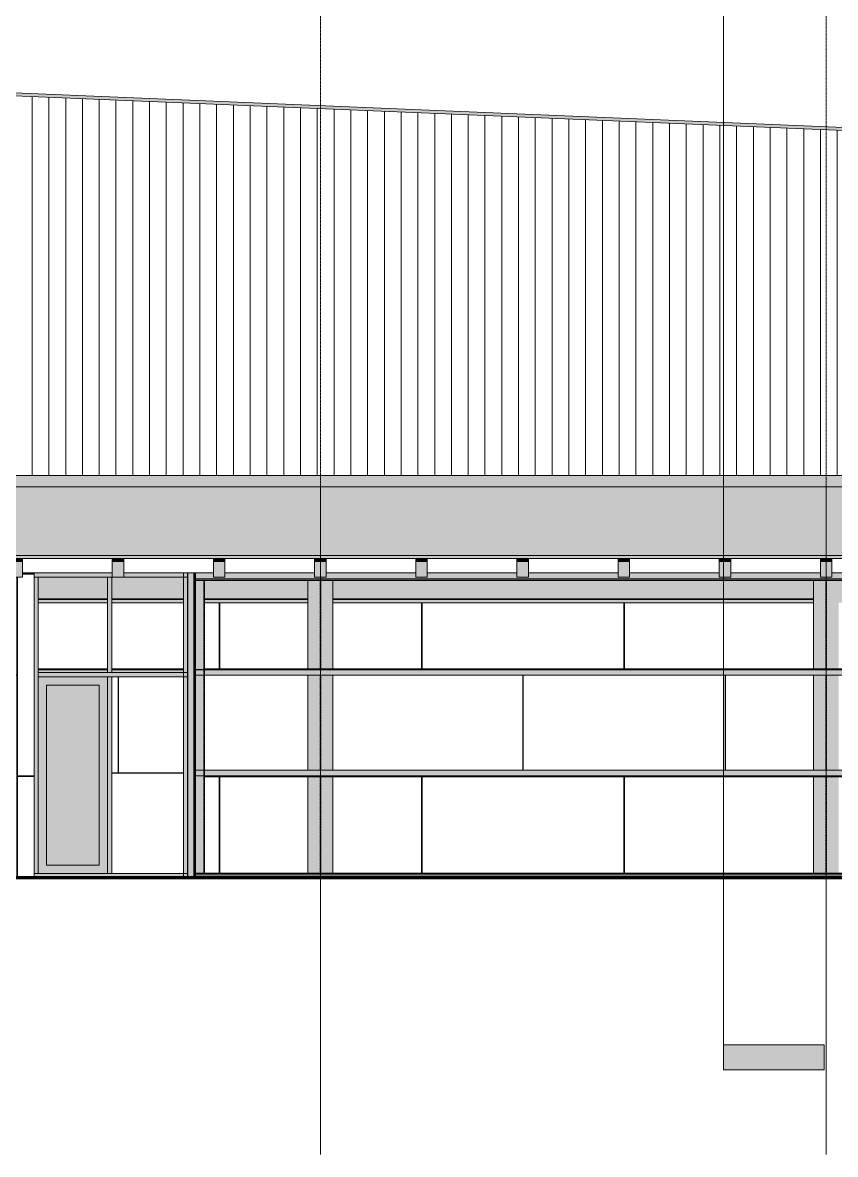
# Model space of a CAD drawing. Header units: inches. Extents: x 20478 to 36684, y -248 to 750.
# Drawn here: x 21726 to 22113, y -132 to 408 of the extents above; entities that cross this region are included whole.
import ezdxf

# ---------------------------------------------------------------- set-up
doc = ezdxf.new("R2010")
doc.units = ezdxf.units.IN
doc.header["$MEASUREMENT"] = 0
doc.linetypes.add('Grid Line 1_2_', pattern=[0.875, 0.5, -0.125, 0.125, -0.125])
doc.linetypes.add('Hidden 1_8_', pattern=[0.1875, 0.125, -0.0625])
for name, color, linetype, lineweight in [('A-CLNG', 13, 'Continuous', 13), ('A-DOOR', 31, 'Continuous', 13), ('A-GLAZ-CWMG', 51, 'Continuous', 9), ('A-ROOF', 132, 'Continuous', 13), ('A-WALL-PATT', 111, 'Continuous', 13), ('C-TOPO', 7, 'Continuous', 9), ('G-ANNO-SYMB', 111, 'Continuous', 9), ('L-SITE-WALL', 31, 'Continuous', 13), ('M-HVAC-DUCT', 70, 'Continuous', 9), ('S-BEAM', 12, 'Continuous', 9), ('S-COLS', 52, 'Continuous', 9), ('S-GRID', 1, 'Continuous', 9)]:
    doc.layers.add(name, color=color, linetype=linetype, lineweight=lineweight)

# ---------------------------------------------------------------- blocks, each defined once
blk = doc.blocks.new('W-Wide Flange-Column - B3_F-V1-Elevation - West')
at = {"layer": 'S-COLS', "linetype": 'Hidden 1_8_'}
for p, q in [((21867.4, 99.73), (21867.4, 141.88)), ((21867.71, 141.88), (21867.71, 99.73)), ((21867.4, 51.3), (21867.4, 96.7)), ((21867.71, 96.7), (21867.71, 51.3)), ((21867.4, 2.24), (21867.4, 48.27)), ((21867.71, 48.27), (21867.71, 2.24))]:
    blk.add_line(p, q, dxfattribs=at)
blk = doc.blocks.new('W-Wide Flange-Column - B3_F-V2-Elevation - West')
at = {"layer": 'S-COLS', "linetype": 'Hidden 1_8_'}
for p, q in [((22108.65, 99.73), (22108.65, 141.88)), ((22108.96, 141.88), (22108.96, 99.73)), ((22108.65, 51.29), (22108.65, 96.7)), ((22108.96, 96.7), (22108.96, 51.29)), ((22108.65, 2.24), (22108.65, 48.27)), ((22108.96, 48.27), (22108.96, 2.24))]:
    blk.add_line(p, q, dxfattribs=at)
blk = doc.blocks.new('Girt_C - 8_D-1148644-Elevation - West')
at = {"layer": 'S-BEAM'}
h = blk.add_hatch(color=256, dxfattribs=at)
h.paths.add_polyline_path([(22334.55, 48.75), (22334.55, 51.12), (22300.37, 51.12), (22300.37, 48.75)], flags=0)
h.paths.add_polyline_path([(21809.01, 48.75), (22294.74, 48.75), (22294.74, 51.12), (21807.99, 51.12), (21807.99, 48.75)], flags=0)
h = blk.add_hatch(color=256, dxfattribs=at)
h.paths.add_polyline_path([(22294.74, 51.12), (22294.74, 51.3), (21811.9, 51.28), (21811.65, 51.21), (21811.56, 51.12), (22259.28, 51.12)], flags=0)
h.paths.add_polyline_path([(22300.37, 51.12), (22334.55, 51.14), (22334.55, 51.3), (22300.37, 51.28), (22300.37, 51.15)], flags=0)
h = blk.add_hatch(color=256, dxfattribs=at)
h.paths.add_polyline_path([(22334.55, 48.27), (22334.55, 48.75), (22300.37, 48.75), (22300.37, 48.27)], flags=0)
h.paths.add_polyline_path([(21812.39, 48.27), (22294.74, 48.27), (22294.74, 48.75), (21811.56, 48.75), (21811.9, 48.67), (21812.16, 48.46), (21812.22, 48.27)], flags=0)
for p, q in [((22294.74, 51.3), (21807.99, 51.3)), ((21807.99, 48.75), (22294.74, 48.75)), ((22334.55, 51.3), (22300.37, 51.3)), ((22300.37, 48.75), (22334.55, 48.75)), ((21812.21, 48.27), (22294.74, 48.27)), ((22300.37, 48.27), (22334.55, 48.27))]:
    blk.add_line(p, q, dxfattribs=at)
blk = doc.blocks.new('Girt_C - 8_D-1111111-Elevation - West')
at = {"layer": 'S-BEAM'}
h = blk.add_hatch(color=256, dxfattribs=at)
h.paths.add_polyline_path([(22104.34, 99.25), (22294.74, 99.25), (22294.74, 99.73), (21812.22, 99.73), (21812.16, 99.54), (21811.9, 99.33), (21811.81, 99.25), (22026.88, 99.25)], flags=0)
h.paths.add_polyline_path([(22779.3, 99.25), (22779.3, 99.73), (22761.18, 99.73), (22761.18, 99.25), (22762.8, 99.25)], flags=0)
h.paths.add_polyline_path([(21143.93, 99.25), (21143.93, 99.73), (21143.68, 99.73), (21143.68, 99.25)], flags=0)
h.paths.add_polyline_path([(21145.93, 99.25), (21180.12, 99.25), (21180.12, 99.73), (21145.93, 99.73)], flags=0)
h.paths.add_polyline_path([(22759.18, 99.25), (22759.18, 99.73), (22724.99, 99.73), (22724.99, 99.25)], flags=0)
h.paths.add_polyline_path([(21733, 99.25), (21766.07, 99.25), (21766.07, 99.73), (21733, 99.73)], flags=0)
h.paths.add_polyline_path([(22722.99, 99.25), (22722.99, 99.73), (22690.18, 99.73), (22690.18, 99.25)], flags=0)
h.paths.add_polyline_path([(21768.07, 99.25), (21802.25, 99.25), (21802.25, 99.73), (21768.07, 99.73)], flags=0)
h.paths.add_polyline_path([(22685.43, 99.25), (22685.43, 99.73), (22652.62, 99.73), (22652.62, 99.25)], flags=0)
h.paths.add_polyline_path([(22650.62, 99.25), (22650.62, 99.73), (22616.43, 99.73), (22616.43, 99.25), (22646.6, 99.25)], flags=0)
h.paths.add_polyline_path([(21804.37, 99.25), (21804.35, 99.54), (21804.25, 99.73), (21804.25, 99.25)], flags=0)
h.paths.add_polyline_path([(22614.43, 99.25), (22614.43, 99.73), (22580.24, 99.73), (22580.24, 99.25)], flags=0)
h.paths.add_polyline_path([(22578.24, 99.25), (22578.24, 99.73), (22545.18, 99.73), (22545.18, 99.25), (22569.14, 99.25)], flags=0)
h.paths.add_polyline_path([(22543.18, 99.25), (22543.18, 99.73), (22542.93, 99.73), (22542.93, 99.25)], flags=0)
h.paths.add_polyline_path([(22334.55, 99.25), (22334.55, 99.73), (22300.37, 99.73), (22300.37, 99.25)], flags=0)
h = blk.add_hatch(color=256, dxfattribs=at)
h.paths.add_polyline_path([(21143.93, 96.88), (21143.93, 99.25), (21143.68, 99.25), (21143.68, 96.88)], flags=0)
h.paths.add_polyline_path([(22181.81, 96.88), (22294.74, 96.88), (22294.74, 99.25), (21807.99, 99.25), (21807.99, 96.88), (22104.34, 96.88)], flags=0)
h.paths.add_polyline_path([(22543.18, 96.88), (22543.18, 99.25), (22542.93, 99.25), (22542.93, 96.88)], flags=0)
h.paths.add_polyline_path([(21804.37, 96.88), (21804.37, 99.25), (21804.25, 99.25), (21804.25, 96.88)], flags=0)
h.paths.add_polyline_path([(22685.43, 98), (22685.43, 99.25), (22652.62, 99.25), (22652.62, 98), (22653.99, 98)], flags=0)
h.paths.add_polyline_path([(22646.6, 98), (22650.62, 98), (22650.62, 99.25), (22616.43, 99.25), (22616.43, 98)], flags=0)
h.paths.add_polyline_path([(21766.07, 98), (21766.07, 99.25), (21733, 99.25), (21733, 98)], flags=0)
h.paths.add_polyline_path([(22614.43, 98), (22614.43, 99.25), (22580.24, 99.25), (22580.24, 98)], flags=0)
h.paths.add_polyline_path([(21794.48, 98), (21802.25, 98), (21802.25, 99.25), (21768.07, 99.25), (21768.07, 98)], flags=0)
h.paths.add_polyline_path([(22569.14, 98), (22578.24, 98), (22578.24, 99.25), (22545.18, 99.25), (22545.18, 98), (22549.77, 98)], flags=0)
h.paths.add_polyline_path([(21174.76, 98), (21180.12, 98), (21180.12, 99.25), (21145.93, 99.25), (21145.93, 98), (21155.39, 98)], flags=0)
h.paths.add_polyline_path([(22690.18, 98), (22722.99, 98), (22722.99, 99.25), (22690.18, 99.25)], flags=0)
h.paths.add_polyline_path([(22759.18, 98), (22759.18, 99.25), (22724.99, 99.25), (22724.99, 98)], flags=0)
h.paths.add_polyline_path([(22300.37, 98), (22334.55, 98), (22334.55, 99.25), (22300.37, 99.25)], flags=0)
h.paths.add_polyline_path([(22761.18, 98), (22779.3, 98), (22779.3, 99.25), (22761.18, 99.25)], flags=0)
h = blk.add_hatch(color=256, dxfattribs=at)
h.paths.add_polyline_path([(21833.21, 96.7), (22294.74, 96.75), (22294.74, 96.88), (21811.56, 96.88), (21811.76, 96.75), (21812, 96.7), (21813.85, 96.7)], flags=0)
h.paths.add_polyline_path([(22543.18, 96.7), (22543.18, 96.88), (22542.93, 96.87), (22542.93, 96.7)], flags=0)
h.paths.add_polyline_path([(21143.68, 96.7), (21143.93, 96.75), (21143.93, 96.88), (21143.68, 96.88), (21143.68, 96.7)], flags=0)
h.paths.add_polyline_path([(21804.25, 96.7), (21804.37, 96.75), (21804.37, 96.88), (21804.25, 96.88), (21804.25, 96.72)], flags=0)
for p, q in [((21733, 99.73), (21766.07, 99.73)), ((21766.07, 99.25), (21733, 99.25)), ((21768.07, 99.73), (21802.25, 99.73)), ((21802.25, 99.25), (21768.07, 99.25)), ((21804.37, 99.25), (21804.25, 99.25)), ((22294.74, 99.25), (21807.99, 99.25)), ((21812.21, 99.73), (22294.74, 99.73)), ((21804.25, 96.7), (21804.37, 96.7)), ((21807.99, 96.7), (22294.74, 96.7))]:
    blk.add_line(p, q, dxfattribs=at)
blk = doc.blocks.new('Rectangular Mullion - Profile_Polycarbonate_Upper and left-1148458-Elevation - West')
at = {"layer": 'A-GLAZ-CWMG'}
for points in [[(22259.28, 142.67), (22294.74, 142.67), (22294.74, 145.5), (22256.3, 145.5), (22256.3, 143.48), (22250.8, 143.48), (22250.8, 145.5), (22208.05, 145.5), (22208.05, 143.48), (22202.55, 143.48), (22202.55, 145.5), (22159.8, 145.5), (22159.8, 143.48), (22154.3, 143.48), (22154.3, 145.5), (22111.55, 145.5), (22111.55, 143.48), (22106.05, 143.48), (22106.05, 145.5), (22063.3, 145.5), (22063.3, 143.48), (22057.8, 143.48), (22057.8, 145.5), (22015.05, 145.5), (22015.05, 143.48), (22009.55, 143.48), (22009.55, 145.5), (21966.8, 145.5), (21966.8, 143.48), (21961.3, 143.48), (21961.3, 145.5), (21918.55, 145.5), (21918.55, 143.48), (21913.05, 143.48), (21913.05, 145.5), (21870.3, 145.5), (21870.3, 143.48), (21864.8, 143.48), (21864.8, 145.5), (21822.05, 145.5), (21822.05, 143.48), (21816.55, 143.48), (21816.55, 145.5), (21807.99, 145.5), (21807.99, 142.67), (22256.3, 142.67)], [(21988.15, 142.13), (22294.74, 142.13), (22294.74, 142.67), (21807.99, 142.67), (21807.99, 142.13), (21949.41, 142.13)], [(22259.28, 141.88), (22294.74, 141.88), (22294.74, 142.13), (21807.99, 142.13), (21807.99, 141.88), (22220.54, 141.88)]]:
    blk.add_hatch(color=256, dxfattribs=at).paths.add_polyline_path(points, flags=0)
for p, q in [((21807.99, 142.67), (21807.99, 145.5)), ((21807.99, 145.5), (21816.55, 145.5)), ((21807.99, 142.67), (22294.74, 142.67)), ((21807.99, 141.88), (21807.99, 142.13)), ((21807.99, 142.13), (22294.74, 142.13)), ((21807.99, 141.88), (22294.74, 141.88)), ((21822.05, 145.5), (21864.8, 145.5)), ((21870.3, 145.5), (21913.05, 145.5)), ((21918.55, 145.5), (21961.3, 145.5)), ((21966.8, 145.5), (22009.55, 145.5)), ((22015.05, 145.5), (22057.8, 145.5)), ((22063.3, 145.5), (22106.05, 145.5)), ((22111.55, 145.5), (22154.3, 145.5)), ((22159.8, 145.5), (22202.55, 145.5)), ((22208.05, 145.5), (22250.8, 145.5)), ((22256.3, 145.5), (22294.74, 145.5)), ((22294.74, 145.5), (22294.74, 142.67)), ((22294.74, 142.13), (22294.74, 141.88))]:
    blk.add_line(p, q, dxfattribs=at)
blk = doc.blocks.new('Rectangular Mullion - Profile_Polycarbonate_Lower-1148459-Elevation - West')
at = {"layer": 'A-GLAZ-CWMG'}
for points in [[(21949.41, 1.99), (22294.74, 1.99), (22294.74, 2.24), (21807.99, 2.24), (21807.99, 1.99), (21871.95, 1.99)], [(21807.99, 1.46), (22294.74, 1.46), (22294.74, 1.99), (21807.99, 1.99)], [(21949.41, 0), (22294.74, 0), (22294.74, 1.46), (21807.99, 1.46), (21807.99, 0), (21871.95, 0)]]:
    blk.add_hatch(color=256, dxfattribs=at).paths.add_polyline_path(points, flags=0)
for p, q in [((21807.99, 1.99), (21807.99, 2.24)), ((22294.74, 2.24), (21807.99, 2.24)), ((22294.74, 1.99), (21807.99, 1.99)), ((21807.99, 0), (21807.99, 1.46)), ((22294.74, 1.46), (21807.99, 1.46)), ((22294.74, 2.24), (22294.74, 1.99)), ((22294.74, 1.46), (22294.74, 0))]:
    blk.add_line(p, q, dxfattribs=at)
blk = doc.blocks.new('Rectangular Mullion - Profile_Polycarbonate_right-1180550-Elevation - West')
at = {"layer": 'A-GLAZ-CWMG'}
for points in [[(21807.2, 0), (21807.2, 145.5), (21804.37, 145.5), (21804.37, 0)], [(21807.74, 0), (21807.74, 145.49), (21807.2, 145.49), (21807.2, 0)], [(21807.74, 0), (21807.99, 0), (21807.99, 145.49), (21807.74, 145.49), (21807.74, 1.46)]]:
    blk.add_hatch(color=256, dxfattribs=at).paths.add_polyline_path(points, flags=0)
for p, q in [((21804.37, 145.5), (21807.2, 145.5)), ((21804.37, 0), (21804.37, 145.5)), ((21807.2, 0), (21807.2, 145.5)), ((21807.74, 0), (21807.74, 145.49)), ((21807.99, 1.46), (21807.99, 142.67))]:
    blk.add_line(p, q, dxfattribs=at)
blk = doc.blocks.new('W-Wide Flange - W12X19-1098423-Elevation - West')
at = {"layer": 'S-BEAM'}
h = blk.add_hatch(color=256, dxfattribs=at)
h.paths.add_polyline_path([(21149.8, 133.73), (21180.12, 133.73), (21180.12, 143.5), (21149.8, 143.5), (21149.8, 135.08)], flags=0)
h.paths.add_polyline_path([(22102.8, 133.73), (22102.8, 141.88), (21873.55, 141.88), (21873.55, 133.73), (22065.61, 133.73)], flags=0)
h.paths.add_polyline_path([(22778.8, 133.73), (22778.8, 143.5), (22761.18, 143.5), (22761.18, 133.73), (22762.8, 133.73)], flags=0)
h.paths.add_polyline_path([(22114.8, 133.73), (22294.74, 133.73), (22294.74, 141.88), (22114.8, 141.88), (22114.8, 135.08)], flags=0)
h.paths.add_polyline_path([(22733.3, 133.73), (22759.18, 133.73), (22759.18, 143.5), (22738.8, 143.5), (22738.8, 142.48), (22733.3, 142.48), (22733.3, 143.5), (22724.99, 143.5), (22724.99, 133.73)], flags=0)
h.paths.add_polyline_path([(21733, 133.73), (21766.07, 133.73), (21766.07, 143.5), (21733, 143.5), (21733, 135.08)], flags=0)
h.paths.add_polyline_path([(22690.18, 133.73), (22722.99, 133.73), (22722.99, 143.5), (22690.55, 143.5), (22690.55, 142.48), (22690.18, 142.48)], flags=0)
h.paths.add_polyline_path([(21768.07, 133.73), (21802.25, 133.73), (21802.25, 143.5), (21768.07, 143.5), (21768.07, 135.08)], flags=0)
h.paths.add_polyline_path([(22685.43, 133.73), (22685.43, 142.48), (22685.05, 142.48), (22685.05, 143.5), (22652.62, 143.5), (22652.62, 133.73), (22685.34, 133.73)], flags=0)
h.paths.add_polyline_path([(21812.25, 133.73), (21861.55, 133.73), (21861.55, 141.88), (21812.25, 141.88), (21812.25, 135.08)], flags=0)
h.paths.add_polyline_path([(22646.6, 133.73), (22650.62, 133.73), (22650.62, 143.5), (22642.3, 143.5), (22642.3, 142.48), (22636.8, 142.48), (22636.8, 143.5), (22616.43, 143.5), (22616.43, 133.73), (22642.3, 133.73)], flags=0)
h.paths.add_polyline_path([(22300.37, 133.73), (22334.55, 133.73), (22334.55, 143.5), (22300.37, 143.48), (22300.37, 135.08)], flags=0)
h.paths.add_polyline_path([(22588.55, 133.73), (22614.43, 133.73), (22614.43, 143.5), (22594.05, 143.5), (22594.05, 142.48), (22588.55, 142.48), (22588.55, 143.5), (22580.24, 143.5), (22580.24, 133.73)], flags=0)
h.paths.add_polyline_path([(22549.05, 133.73), (22578.24, 133.73), (22578.24, 143.5), (22549.05, 143.5), (22549.05, 135.08)], flags=0)
h.paths.add_polyline_path([(21804.3, 144), (21804.37, 144), (21804.35, 144.18), (21804.25, 144.18), (21804.29, 144)], flags=0)
for points in [[(21804.25, 144.7), (21804.37, 144.7), (21804.37, 145.05), (21804.25, 145.05), (21804.25, 144.85)], [(21804.25, 144.18), (21804.37, 144.18), (21804.37, 144.7), (21804.25, 144.66), (21804.25, 144.25)]]:
    blk.add_hatch(color=256, dxfattribs=at).paths.add_polyline_path(points, flags=0)
h = blk.add_hatch(color=256, dxfattribs=at)
h.paths.add_polyline_path([(22762.8, 133.2), (22778.8, 133.22), (22778.8, 133.73), (22761.18, 133.73), (22761.18, 133.2)], flags=0)
h.paths.add_polyline_path([(21910.68, 133.2), (22102.8, 133.24), (22102.8, 133.73), (21873.55, 133.73), (21873.55, 133.2)], flags=0)
h.paths.add_polyline_path([(21861.55, 133.2), (21861.55, 133.73), (21812.25, 133.73), (21812.25, 133.2), (21852.58, 133.2)], flags=0)
h.paths.add_polyline_path([(22114.8, 133.2), (22294.74, 133.23), (22294.74, 133.73), (22114.8, 133.73), (22114.8, 133.21)], flags=0)
h.paths.add_polyline_path([(22759.18, 133.2), (22759.18, 133.73), (22724.99, 133.73), (22724.99, 133.2)], flags=0)
h.paths.add_polyline_path([(22300.37, 133.2), (22334.55, 133.23), (22334.55, 133.73), (22300.37, 133.73), (22300.37, 133.21)], flags=0)
h.paths.add_polyline_path([(21802.25, 133.2), (21802.25, 133.73), (21768.07, 133.73), (21768.07, 133.2), (21794.48, 133.2)], flags=0)
h.paths.add_polyline_path([(22549.05, 133.2), (22578.24, 133.23), (22578.24, 133.73), (22549.05, 133.73), (22549.05, 133.2)], flags=0)
h.paths.add_polyline_path([(21766.07, 133.2), (21766.07, 133.73), (21733, 133.73), (21733, 133.2), (21755.75, 133.2)], flags=0)
h.paths.add_polyline_path([(22580.24, 133.2), (22614.43, 133.22), (22614.43, 133.73), (22580.24, 133.73), (22580.24, 133.2)], flags=0)
h.paths.add_polyline_path([(22616.43, 133.2), (22650.62, 133.22), (22650.62, 133.73), (22616.43, 133.73), (22616.43, 133.2)], flags=0)
h.paths.add_polyline_path([(21149.8, 133.2), (21180.12, 133.22), (21180.12, 133.73), (21149.8, 133.71), (21149.8, 133.22)], flags=0)
h.paths.add_polyline_path([(22652.62, 133.2), (22685.43, 133.22), (22685.43, 133.73), (22652.62, 133.73), (22652.62, 133.2)], flags=0)
h.paths.add_polyline_path([(22690.18, 133.2), (22722.99, 133.22), (22722.99, 133.73), (22690.18, 133.73), (22690.18, 133.2)], flags=0)
h = blk.add_hatch(color=256, dxfattribs=at)
h.paths.add_polyline_path([(22762.8, 132.85), (22778.8, 132.85), (22778.8, 133.2), (22761.18, 133.2), (22761.18, 132.85)], flags=0)
h.paths.add_polyline_path([(21155.39, 132.85), (21180.12, 132.85), (21180.12, 133.2), (21149.8, 133.2), (21149.8, 132.85)], flags=0)
h.paths.add_polyline_path([(21733, 132.85), (21766.07, 132.85), (21766.07, 133.2), (21733, 133.2)], flags=0)
h.paths.add_polyline_path([(22759.18, 132.85), (22759.18, 133.2), (22724.99, 133.2), (22724.99, 132.85)], flags=0)
h.paths.add_polyline_path([(22722.99, 132.85), (22722.99, 133.2), (22690.18, 133.2), (22690.18, 132.85)], flags=0)
h.paths.add_polyline_path([(21768.07, 132.85), (21802.25, 132.85), (21802.25, 133.2), (21768.07, 133.2)], flags=0)
h.paths.add_polyline_path([(22685.43, 132.85), (22685.43, 133.2), (22652.62, 133.2), (22652.62, 132.85), (22685.34, 132.85)], flags=0)
h.paths.add_polyline_path([(21812.25, 132.85), (21861.55, 132.85), (21861.55, 133.2), (21812.25, 133.2)], flags=0)
h.paths.add_polyline_path([(22650.62, 132.85), (22650.62, 133.2), (22616.43, 133.2), (22616.43, 132.85), (22646.6, 132.85)], flags=0)
h.paths.add_polyline_path([(21873.55, 132.85), (22102.8, 132.85), (22102.8, 133.2), (21873.55, 133.2)], flags=0)
h.paths.add_polyline_path([(22614.43, 132.85), (22614.43, 133.2), (22580.24, 133.2), (22580.24, 132.85)], flags=0)
h.paths.add_polyline_path([(22578.24, 132.85), (22578.24, 133.2), (22549.05, 133.2), (22549.05, 132.85), (22569.14, 132.85)], flags=0)
h.paths.add_polyline_path([(22334.55, 132.85), (22334.55, 133.2), (22300.37, 133.2), (22300.37, 132.85)], flags=0)
h.paths.add_polyline_path([(22294.74, 132.85), (22294.74, 133.2), (22114.8, 133.2), (22114.8, 132.85), (22259.28, 132.85)], flags=0)
for p, q in [((21804.25, 145.05), (21804.37, 145.05)), ((21804.25, 144.7), (21804.37, 144.7)), ((21733, 133.2), (21766.07, 133.2)), ((21733, 132.85), (21766.07, 132.85)), ((21768.07, 133.2), (21802.25, 133.2)), ((21768.07, 132.85), (21802.25, 132.85)), ((21812.25, 133.2), (21861.55, 133.2)), ((21812.25, 132.85), (21861.55, 132.85)), ((21873.55, 133.2), (22102.8, 133.2)), ((21873.55, 132.85), (22102.8, 132.85))]:
    blk.add_line(p, q, dxfattribs=at)
blk = doc.blocks.new('HSS-Hollow Structural Section-Column - HSS8X8X3_8-1159169-Elevation - West')
at = {"layer": 'S-COLS', "linetype": 'Hidden 1_8_'}
blk.add_line((21811.9, 2.24), (21811.9, 141.88), dxfattribs=at)
blk = doc.blocks.new('Door_Single_Storefront - one-1142368-Elevation - West')
at = {"layer": 'A-DOOR'}
h = blk.add_hatch(color=256, dxfattribs=at)
h.paths.add_polyline_path([(21733, 2), (21766.07, 2), (21766.07, 96), (21733, 96), (21733, 76.5)], flags=0)
h.paths.add_polyline_path([(21737, 6), (21737, 92), (21762.07, 92), (21762.07, 6)], flags=0)
blk.add_hatch(color=256, dxfattribs=at).paths.add_polyline_path([(21737, 6), (21762.07, 6), (21762.07, 92), (21737, 92), (21737, 31.06)], flags=0)
for p, q in [((21737, 92), (21737, 6)), ((21737, 92), (21762.07, 92)), ((21762.07, 6), (21762.07, 92)), ((21737, 6), (21762.07, 6))]:
    blk.add_line(p, q, dxfattribs=at)
blk = doc.blocks.new('Rectangular Mullion - Exterior 2_ x 4_5_-V9-Elevation - West')
at = {"layer": 'A-GLAZ-CWMG'}
blk.add_hatch(color=256, dxfattribs=at).paths.add_polyline_path([(21755.75, 143.5), (21767.07, 143.5), (21767.07, 145.5), (21731, 145.5), (21731, 143.5)], flags=0)
for p, q in [((21731, 143.5), (21731, 145.5)), ((21767.07, 145.5), (21731, 145.5)), ((21731, 143.5), (21767.07, 143.5))]:
    blk.add_line(p, q, dxfattribs=at)
blk = doc.blocks.new('Rectangular Mullion - Exterior 2_ x 4_5_-1060761-Elevation - West')
at = {"layer": 'A-GLAZ-CWMG'}
h = blk.add_hatch(color=256, dxfattribs=at)
h.paths.add_polyline_path([(21794.48, 143.5), (21804.25, 143.5), (21804.25, 145.5), (21773.8, 145.5), (21773.8, 143.5)], flags=0)
h.paths.add_polyline_path([(21768.3, 143.5), (21768.3, 145.5), (21767.07, 145.5), (21767.07, 143.5)], flags=0)
for p, q in [((21768.3, 145.5), (21767.07, 145.5)), ((21767.07, 143.5), (21768.3, 143.5)), ((21804.25, 145.5), (21773.8, 145.5)), ((21773.8, 143.5), (21804.25, 143.5)), ((21804.25, 145.5), (21804.25, 143.5))]:
    blk.add_line(p, q, dxfattribs=at)
blk = doc.blocks.new('Rectangular Mullion - Exterior 2_ x 4_5_-1135311-Elevation - West')
at = {"layer": 'A-GLAZ-CWMG'}
blk.add_hatch(color=256, dxfattribs=at).paths.add_polyline_path([(22579.24, 0), (22579.24, 2), (22543.18, 2), (22543.18, 0), (22569.14, 0)], flags=0)
for p in [(22543.18, 0), (22579.24, 2)]:
    blk.add_line(p, (22543.18, 2), dxfattribs=at)
blk = doc.blocks.new('Rectangular Mullion - Exterior 2_ x 4_5_-1060760-Elevation - West')
at = {"layer": 'A-GLAZ-CWMG'}
blk.add_hatch(color=256, dxfattribs=at).paths.add_polyline_path([(21767.07, 0), (21804.25, 0), (21804.25, 2), (21767.07, 2)], flags=0)
for q in [(21767.07, 2), (21804.25, 0)]:
    blk.add_line((21804.25, 2), q, dxfattribs=at)
blk = doc.blocks.new('Rectangular Mullion - Exterior 2_ x 4_5_-1142369-Elevation - West')
at = {"layer": 'A-GLAZ-CWMG'}
blk.add_hatch(color=256, dxfattribs=at).paths.add_polyline_path([(21802.25, 0), (21804.25, 0), (21804.25, 97), (21802.25, 97), (21802.25, 37.44)], flags=0)
for p, q in [((21802.25, 97), (21802.25, 0)), ((21804.25, 0), (21804.25, 97))]:
    blk.add_line(p, q, dxfattribs=at)
blk = doc.blocks.new('Rectangular Mullion - Exterior 2_ x 4_5_-1142370-Elevation - West')
at = {"layer": 'A-GLAZ-CWMG'}
blk.add_hatch(color=256, dxfattribs=at).paths.add_polyline_path([(21804.25, 97), (21804.25, 145.5), (21802.25, 145.5), (21802.25, 97), (21804.16, 97)], flags=0)
for p, q in [((21802.25, 145.5), (21804.25, 145.5)), ((21802.25, 145.5), (21802.25, 97)), ((21804.25, 97), (21804.25, 145.5))]:
    blk.add_line(p, q, dxfattribs=at)
blk = doc.blocks.new('Rectangular Mullion - Exterior 2_ x 4_5_-V10-Elevation - West')
at = {"layer": 'A-GLAZ-CWMG'}
blk.add_hatch(color=256, dxfattribs=at).paths.add_polyline_path([(21733, 97), (21733, 143.5), (21731, 143.5), (21731, 97)], flags=0)
for p, q in [((21731, 143.5), (21733, 143.5)), ((21731, 143.5), (21731, 97)), ((21733, 97), (21733, 143.5))]:
    blk.add_line(p, q, dxfattribs=at)
blk = doc.blocks.new('Rectangular Mullion - Exterior 2_ x 4_5_-1142372-Elevation - West')
at = {"layer": 'A-GLAZ-CWMG'}
blk.add_hatch(color=256, dxfattribs=at).paths.add_polyline_path([(22543.18, 2), (22545.18, 2), (22545.18, 97), (22543.18, 97), (22543.18, 76.5)], flags=0)
for p, q in [((22543.18, 97), (22543.18, 2)), ((22545.18, 2), (22545.18, 97)), ((22545.18, 2), (22543.18, 2))]:
    blk.add_line(p, q, dxfattribs=at)
blk = doc.blocks.new('Rectangular Mullion - Exterior 2_ x 4_5_-1135285-Elevation - West')
at = {"layer": 'A-GLAZ-CWMG'}
blk.add_hatch(color=256, dxfattribs=at).paths.add_polyline_path([(22569.14, 96), (22579.24, 96), (22579.24, 98), (22545.18, 98), (22545.18, 96)], flags=0)
for p, q in [((22545.18, 96), (22545.18, 98)), ((22579.24, 98), (22545.18, 98)), ((22545.18, 96), (22579.24, 96))]:
    blk.add_line(p, q, dxfattribs=at)
blk = doc.blocks.new('Rectangular Mullion - Exterior 2_ x 4_5_-1140453-Elevation - West')
at = {"layer": 'A-GLAZ-CWMG'}
blk.add_hatch(color=256, dxfattribs=at).paths.add_polyline_path([(21767.07, 96), (21804.25, 96.02), (21804.25, 98), (21767.07, 98)], flags=0)
for p, q in [((21804.25, 98), (21767.07, 98)), ((21804.25, 98), (21804.25, 96)), ((21767.07, 96), (21804.25, 96))]:
    blk.add_line(p, q, dxfattribs=at)
blk = doc.blocks.new('Rectangular Mullion - Exterior 2_ x 4_5_-827470-Elevation - West')
at = {"layer": 'A-GLAZ-CWMG'}
blk.add_hatch(color=256, dxfattribs=at).paths.add_polyline_path([(22580.24, 2), (22580.24, 96), (22578.24, 96), (22578.24, 2)], flags=0)
for p, q in [((22578.24, 96), (22580.24, 96)), ((22578.24, 96), (22578.24, 2)), ((22580.24, 2), (22580.24, 96)), ((22580.24, 2), (22578.24, 2))]:
    blk.add_line(p, q, dxfattribs=at)
blk = doc.blocks.new('Rectangular Mullion - Exterior 2_ x 4_5_-1142358-Elevation - West')
at = {"layer": 'A-GLAZ-CWMG'}
blk.add_hatch(color=256, dxfattribs=at).paths.add_polyline_path([(22580.24, 98), (22580.24, 143.5), (22578.24, 143.5), (22578.24, 98)], flags=0)
for p, q in [((22578.24, 143.5), (22580.24, 143.5)), ((22578.24, 143.5), (22578.24, 98)), ((22580.24, 98), (22580.24, 143.5)), ((22580.24, 98), (22578.24, 98))]:
    blk.add_line(p, q, dxfattribs=at)
blk = doc.blocks.new('Dimension Lumber - 5_5 x 7_5 Glulam-1165140-Elevation - West')
at = {"layer": 'S-BEAM'}
for points in [[(22497.55, 150.98), (22497.55, 152.35), (22492.05, 152.35), (22492.05, 150.98)], [(22497.55, 143.48), (22497.55, 150.98), (22492.05, 150.98), (22492.05, 143.48)]]:
    blk.add_hatch(color=256, dxfattribs=at).paths.add_polyline_path(points, flags=0)
for p, q in [((22492.05, 152.35), (22492.05, 150.98)), ((22497.55, 150.98), (22497.55, 152.35)), ((22497.55, 150.98), (22492.05, 150.98)), ((22492.05, 150.98), (22492.05, 143.48)), ((22497.55, 143.48), (22497.55, 150.98)), ((22492.05, 143.48), (22497.55, 143.48))]:
    blk.add_line(p, q, dxfattribs=at)
blk = doc.blocks.new('Section - 3_32_ x 3_8_-18514-Elevation - West')
at = {"layer": 'G-ANNO-SYMB'}
blk.add_hatch(color=256, dxfattribs=at).paths.add_polyline_path([(22107.83, -79.66), (22059.83, -79.66), (22059.83, -91.66), (22107.83, -91.66)], flags=0)
for p, q in [((22059.83, -91.66), (22059.83, -79.66)), ((22059.83, -79.66), (22107.83, -79.66)), ((22107.83, -79.66), (22107.83, -91.66)), ((22107.83, -91.66), (22059.83, -91.66))]:
    blk.add_line(p, q, dxfattribs=at)

msp = doc.modelspace()

# ---------------------------------------------------------------- hatches: boundary and pattern name
at = {"layer": 'A-ROOF', "lineweight": 5}
for points in [[(22435.80381, 343.42181), (22435.80381, 344.92312), (21120.45299, 399.7294), (21120.45299, 398.2281), (22414.20704, 344.32168)], [(22530.40554, 153.01822), (22808.30281, 153.01822), (22808.30281, 156.47786), (22786.55281, 156.5039), (22786.55281, 157.5), (22545.00267, 157.5), (22545.00267, 156.9489), (22543.92058, 156.89236), (22541.48915, 156.91549), (22541.10295, 156.9489), (22541.10295, 157.5), (22352.00267, 157.5), (22351.97979, 156.9488), (22350.92058, 156.89424), (22348.48915, 156.91736), (22348.10295, 156.95078), (22348.10295, 157.5), (22338.30281, 157.5), (22338.30281, 186.58199), (21121.80281, 186.58559), (21121.80281, 187.14453), (20889.05281, 187.14453), (20889.05281, 153.85286), (22519.05281, 153.85286), (22519.05281, 153.01822)], [(20889.05281, 152.35156), (22519.05281, 152.35156), (22519.05281, 153.85286), (20889.05281, 153.85286)]]:
    msp.add_hatch(color=256, dxfattribs=at).paths.add_polyline_path(points, flags=0)
at = {"layer": 'A-WALL-PATT', "lineweight": 9}
h = msp.add_hatch(dxfattribs=at)
h.set_pattern_fill('FP_7', color=256, style=0, pattern_type=2)
h.set_pattern_definition([(90, (22306.069, 0), (-8, 5e-16), [])])
h.paths.add_polyline_path([(21121.80281, 192), (22338.30281, 192), (22338.30281, 239.45581), (22336.80281, 239.5), (22337.30281, 240), (22337.30281, 243.5), (22370.30281, 243.5), (22370.30281, 346.15102), (21385.17781, 387.1979), (21385.17781, 238.939), (21121.80281, 238.939), (21121.80281, 193.66706)], flags=0)
h = msp.add_hatch(dxfattribs=at)
h.set_pattern_fill('FP_4', color=256, style=0, pattern_type=2)
h.set_pattern_definition([(0, (21771.12, 0.25), (-193, 193), [48, -145]), (90, (21771.12, 0.25), (-193, 1e-14), [96.25, -96.75]), (180, (21819.12, 96.5), (-193, 193), [48, -145]), (90, (21819.12, 0.25), (-193, 1e-14), [96.25, -96.75]), (180, (21819.12, 96.75), (-193, 193), [48, -145]), (90, (21819.12, 96.75), (-193, 1e-14), [96.25, -96.75]), (0, (21771.12, 193), (-193, 193), [48, -145]), (90, (21771.12, 96.75), (-193, 1e-14), [96.25, -96.75]), (0, (21819.37, 48.25), (-193, 193), [48, -145]), (90, (21819.37, 0), (-193, 1e-14), [48.25, -144.75]), (90, (21867.37, 0), (-193, 1e-14), [48.25, -144.75]), (0, (21819.37, 144.75), (-193, 193), [48, -145]), (90, (21819.37, 48.5), (-193, 1e-14), [96.25, -96.75]), (180, (21867.37, 48.5), (-193, 193), [48, -145]), (90, (21867.37, 48.5), (-193, 1e-14), [96.25, -96.75]), (90, (21819.37, 145), (-193, 1e-14), [48, -145]), (180, (21867.37, 145), (-193, 193), [48, -145]), (90, (21867.37, 145), (-193, 1e-14), [48, -145]), (0, (21867.62, 0.25), (-193, 193), [48, -145]), (90, (21867.62, 0.25), (-193, 1e-14), [96.25, -96.75]), (180, (21915.62, 96.5), (-193, 193), [48, -145]), (90, (21915.62, 0.25), (-193, 1e-14), [96.25, -96.75]), (180, (21915.62, 96.75), (-193, 193), [48, -145]), (90, (21915.62, 96.75), (-193, 1e-14), [96.25, -96.75]), (180, (21915.62, 193), (-193, 193), [48, -145]), (90, (21867.62, 96.75), (-193, 1e-14), [96.25, -96.75]), (0, (21915.87, 48.25), (-193, 193), [48, -145]), (90, (21915.87, 0), (-193, 1e-14), [48.25, -144.75]), (90, (21963.87, 0), (-193, 1e-14), [48.25, -144.75]), (0, (21915.87, 144.75), (-193, 193), [48, -145]), (90, (21915.87, 48.5), (-193, 1e-14), [96.25, -96.75]), (180, (21963.87, 48.5), (-193, 193), [48, -145]), (90, (21963.87, 48.5), (-193, 1e-14), [96.25, -96.75]), (90, (21915.87, 145), (-193, 1e-14), [48, -145]), (180, (21963.87, 145), (-193, 193), [48, -145]), (90, (21963.87, 145), (-193, 1e-14), [48, -145])])
h.paths.add_polyline_path([(21182.11531, 0), (21731.003, 0), (21731.003, 145.5), (21725.55281, 145.5), (21725.55281, 143.4826), (21720.05281, 143.5), (21720.05281, 145.5), (21677.30281, 145.5), (21677.30281, 143.4826), (21671.80281, 143.4826), (21671.80281, 145.5), (21629.05281, 145.5), (21629.05281, 143.4826), (21623.55281, 143.4826), (21623.55281, 145.5), (21580.80281, 145.5), (21580.80281, 143.4826), (21575.30281, 143.4826), (21575.30281, 145.5), (21532.55281, 145.5), (21532.55281, 143.4826), (21527.05281, 143.4826), (21527.05281, 145.5), (21484.30281, 145.5), (21484.30281, 143.4826), (21478.80281, 143.4826), (21478.80281, 145.5), (21436.05281, 145.5), (21436.05281, 143.4826), (21430.55281, 143.4826), (21430.55281, 145.5), (21387.80281, 145.5), (21387.80281, 143.4826), (21382.30281, 143.4826), (21382.30281, 145.5), (21339.55281, 145.5), (21339.55281, 143.4826), (21334.05281, 143.4826), (21334.05281, 145.5), (21291.30281, 145.5), (21291.30281, 143.4826), (21285.80281, 143.4826), (21285.80281, 145.5), (21243.05281, 145.5), (21243.05281, 143.4826), (21237.55281, 143.4826), (21237.55281, 145.5), (21194.80281, 145.5), (21194.80281, 143.4826), (21189.30281, 143.5), (21189.30281, 145.5), (21182.11531, 145.5), (21182.11531, 2)], flags=0)
h = msp.add_hatch(dxfattribs=at)
h.set_pattern_fill('FP_6', color=256, style=0, pattern_type=2)
h.set_pattern_definition([(90, (21867.43, 532.5), (-193, -193), [48, -145]), (180, (21867.43, 532.5), (-2e-14, -193), [96.25, -96.75]), (270, (21771.18, 580.5), (-193, -193), [48, -145]), (180, (21867.43, 580.5), (-2e-14, -193), [96.25, -96.75]), (270, (21770.93, 580.5), (-193, -193), [48, -145]), (180, (21770.93, 580.5), (-2e-14, -193), [96.25, -96.75]), (90, (21674.68, 532.5), (-193, -193), [48, -145]), (180, (21770.93, 532.5), (-2e-14, -193), [96.25, -96.75]), (90, (21819.43, 580.75), (-193, -193), [48, -145]), (180, (21867.68, 580.75), (-2e-14, -193), [48.25, -144.75]), (180, (21867.68, 628.75), (-2e-14, -193), [48.25, -144.75]), (90, (21722.93, 580.75), (-193, -193), [48, -145]), (180, (21819.18, 580.75), (-2e-14, -193), [96.25, -96.75]), (270, (21819.18, 628.75), (-193, -193), [48, -145]), (180, (21819.18, 628.75), (-2e-14, -193), [96.25, -96.75]), (180, (21722.68, 580.75), (-2e-14, -193), [48, -145]), (270, (21722.68, 628.75), (-193, -193), [48, -145]), (180, (21722.68, 628.75), (-2e-14, -193), [48, -145]), (90, (21867.43, 629), (-193, -193), [48, -145]), (180, (21867.43, 629), (-2e-14, -193), [96.25, -96.75]), (270, (21771.18, 677), (-193, -193), [48, -145]), (180, (21867.43, 677), (-2e-14, -193), [96.25, -96.75]), (270, (21770.93, 677), (-193, -193), [48, -145]), (180, (21770.93, 677), (-2e-14, -193), [96.25, -96.75]), (270, (21674.68, 677), (-193, -193), [48, -145]), (180, (21770.93, 629), (-2e-14, -193), [96.25, -96.75]), (90, (21819.43, 677.25), (-193, -193), [48, -145]), (180, (21867.68, 677.25), (-2e-14, -193), [48.25, -144.75]), (180, (21867.68, 725.25), (-2e-14, -193), [48.25, -144.75]), (90, (21722.93, 677.25), (-193, -193), [48, -145]), (180, (21819.18, 677.25), (-2e-14, -193), [96.25, -96.75]), (270, (21819.18, 725.25), (-193, -193), [48, -145]), (180, (21819.18, 725.25), (-2e-14, -193), [96.25, -96.75]), (180, (21722.68, 677.25), (-2e-14, -193), [48, -145]), (270, (21722.68, 725.25), (-193, -193), [48, -145]), (180, (21722.68, 725.25), (-2e-14, -193), [48, -145])])
h.paths.add_polyline_path([(21768.0655, 2), (21802.253, 2), (21802.253, 96), (21768.0655, 96), (21768.0655, 54.92294)], flags=0)
h.paths.add_polyline_path([(21873.55281, 2.244), (22102.80281, 2.244), (22102.80281, 48.26791), (21873.55281, 48.26791), (21873.55281, 42.98614)], flags=0)
h.paths.add_polyline_path([(21833.21454, 2.244), (21861.55281, 2.244), (21861.55281, 48.26791), (21812.253, 48.26791), (21812.253, 2.244)], flags=0)
h.paths.add_polyline_path([(22114.80281, 2.244), (22253.42781, 2.244), (22253.42781, 48.26791), (22114.80281, 48.26791), (22114.80281, 15.68662)], flags=0)
h.paths.add_polyline_path([(22102.80281, 51.30469), (22102.80281, 96.69531), (21873.55281, 96.69531), (21873.55281, 51.30469), (21949.41304, 51.30469)], flags=0)
h.paths.add_polyline_path([(22181.81004, 51.30469), (22253.42781, 51.30469), (22253.42781, 96.69531), (22114.80281, 96.69531), (22114.80281, 51.30469)], flags=0)
h.paths.add_polyline_path([(21861.55281, 51.30469), (21861.55281, 96.69531), (21812.253, 96.69531), (21812.253, 51.30469), (21833.21454, 51.30469)], flags=0)
h.paths.add_polyline_path([(22334.55281, 99.73209), (22334.55281, 131.2859), (22300.36531, 131.2859), (22300.36531, 99.73209)], flags=0)
h.paths.add_polyline_path([(21733.003, 99.73209), (21766.0655, 99.73209), (21766.0655, 131.2859), (21733.003, 131.2859), (21733.003, 115.39788)], flags=0)
h.paths.add_polyline_path([(22181.81004, 99.73209), (22294.74331, 99.73209), (22294.74331, 131.2859), (22114.80281, 131.2859), (22114.80281, 99.73209)], flags=0)
h.paths.add_polyline_path([(21768.0655, 99.73209), (21802.253, 99.73209), (21802.253, 131.2859), (21768.0655, 131.2859), (21768.0655, 115.55239)], flags=0)
h.paths.add_polyline_path([(21861.55281, 99.73209), (21861.55281, 131.2859), (21812.253, 131.2859), (21812.253, 99.73209), (21833.21454, 99.73209)], flags=0)
h.paths.add_polyline_path([(22102.80281, 99.73209), (22102.80281, 131.2859), (21873.55281, 131.2859), (21873.55281, 99.73209), (22026.87871, 99.73209)], flags=0)
at = {"layer": 'L-SITE-WALL', "lineweight": 5}
h = msp.add_hatch(color=256, dxfattribs=at)
h.paths.add_polyline_path([(21134.30281, 186.58199), (21235.42781, 186.58199), (21235.42781, 192), (21134.30281, 192), (21134.30281, 186.5924)], flags=0)
h.paths.add_polyline_path([(21293.42781, 186.58199), (21408.49031, 186.58199), (21408.49031, 192), (21293.42781, 192), (21293.42781, 187.29556)], flags=0)
h.paths.add_polyline_path([(22338.30281, 186.58199), (22338.30281, 192), (21413.24031, 192), (21413.24031, 186.58199), (22336.74137, 186.58199)], flags=0)
h.paths.add_polyline_path([(21240.17781, 186.58199), (21288.67781, 186.58199), (21288.67781, 192), (21240.17781, 192), (21240.17781, 187.06025)], flags=0)
at = {"layer": 'M-HVAC-DUCT', "lineweight": 5}
msp.add_hatch(color=256, dxfattribs=at).paths.add_polyline_path([(21804.36531, 145.05208), (21804.36531, 145.4935), (21804.253, 145.4935), (21804.253, 145.05208)], flags=0)
h = msp.add_hatch(color=256, dxfattribs=at)
h.paths.add_polyline_path([(21873.55281, 131.2859), (22102.80281, 131.32702), (22102.80281, 132.85208), (21873.55281, 132.85208), (21873.55281, 131.36393)], flags=0)
h.paths.add_polyline_path([(21733.003, 131.2859), (21766.0655, 131.2859), (21766.0655, 132.85208), (21733.003, 132.85208), (21733.003, 131.38656)], flags=0)
h.paths.add_polyline_path([(22334.55281, 131.2859), (22334.55281, 132.85208), (22300.36531, 132.85208), (22300.36531, 131.2859)], flags=0)
h.paths.add_polyline_path([(21768.0655, 131.2859), (21802.253, 131.2859), (21802.253, 132.85208), (21768.0655, 132.85208), (21768.0655, 131.38091)], flags=0)
h.paths.add_polyline_path([(21812.253, 131.2859), (21861.55281, 131.2859), (21861.55281, 132.85208), (21812.253, 132.85208), (21812.253, 131.3738)], flags=0)
h.paths.add_polyline_path([(22143.07721, 131.2859), (22294.74331, 131.29611), (22294.74331, 132.85208), (22114.80281, 132.85208), (22114.80281, 131.2859), (22123.71079, 131.2859)], flags=0)
at = {"layer": 'S-COLS', "lineweight": 5}
h = msp.add_hatch(color=256, dxfattribs=at)
h.paths.add_polyline_path([(21804.34652, 0), (21804.36531, 0), (21804.31512, 96.69531), (21804.253, 96.69531), (21804.2931, 0)], flags=0)
h.paths.add_polyline_path([(21804.36531, 99.52708), (21804.34652, 144), (21804.253, 144), (21804.29771, 99.69569), (21804.34652, 99.54285)], flags=0)
msp.add_hatch(color=256, dxfattribs=at).paths.add_polyline_path([(21807.98731, 2.244), (21811.555, 2.244), (21811.555, 141.878), (21807.98731, 141.878), (21807.98731, 37.43773)], flags=0)
h = msp.add_hatch(color=256, dxfattribs=at)
h.paths.add_polyline_path([(21811.70503, 2.244), (21812.253, 2.244), (21812.20848, 48.30373), (21812.11647, 48.49325), (21811.84501, 48.6848), (21811.555, 48.75), (21811.555, 2.244), (21811.70231, 2.244)], flags=0)
h.paths.add_polyline_path([(21811.555, 51.11719), (21811.71349, 51.22828), (21812.20862, 51.30469), (21812.253, 51.30469), (21812.21072, 96.69531), (21811.75996, 96.75023), (21811.555, 96.88281), (21811.555, 51.18582)], flags=0)
h.paths.add_polyline_path([(21811.555, 99.25), (21811.9436, 99.3617), (21812.17391, 99.58801), (21812.253, 99.73209), (21812.21281, 141.878), (21811.555, 141.878), (21811.555, 100.90589)], flags=0)
h = msp.add_hatch(color=256, dxfattribs=at)
h.paths.add_polyline_path([(21873.55281, 2.244), (21873.55281, 48.26791), (21861.55281, 48.26791), (21861.55281, 2.244), (21871.94737, 2.244)], flags=0)
h.paths.add_polyline_path([(21871.94737, 51.30469), (21873.55281, 51.30469), (21873.55281, 96.69531), (21861.55281, 96.69531), (21861.55281, 51.30469)], flags=0)
h.paths.add_polyline_path([(21861.55281, 99.73209), (21873.55281, 99.73209), (21873.55281, 141.878), (21861.55281, 141.878), (21861.55281, 115.55239)], flags=0)
h = msp.add_hatch(color=256, dxfattribs=at)
h.paths.add_polyline_path([(22102.80281, 2.244), (22114.80281, 2.244), (22114.80281, 48.26791), (22102.80281, 48.26791)], flags=0)
h.paths.add_polyline_path([(22102.80281, 51.30469), (22114.80281, 51.30469), (22114.80281, 96.69531), (22102.80281, 96.69531), (22102.80281, 76.49506)], flags=0)
h.paths.add_polyline_path([(22102.80281, 99.73209), (22114.80281, 99.73209), (22114.80281, 141.878), (22102.80281, 141.878), (22102.80281, 115.55239)], flags=0)

# ---------------------------------------------------------------- linework, layer by layer
at = {"layer": 'A-CLNG'}
for p, q in [((21804.36531, 145.4935), (21804.253, 145.4935)), ((21807.98731, 145.4935), (21807.19931, 145.4935))]:
    msp.add_line(p, q, dxfattribs=at)
at = {"layer": 'A-ROOF'}
for p, q in [((21120.45299, 399.7294), (22435.80381, 344.92312)), ((22435.80381, 343.42181), (21120.45299, 398.2281)), ((21134.30281, 186.58199), (22338.30281, 186.58199)), ((20889.05281, 153.85286), (22519.05281, 153.85286)), ((22519.05281, 152.35156), (20889.05281, 152.35156))]:
    msp.add_line(p, q, dxfattribs=at)
at = {"layer": 'C-TOPO', "lineweight": 70}
msp.add_line((22720.92367, 0), (20855.8586, 0), dxfattribs=at)
at = {"layer": 'C-TOPO'}
msp.add_line((22720.92334, 0), (20855.85937, 0), dxfattribs=at)
at = {"layer": 'G-ANNO-SYMB'}
msp.add_line((22059.83309, 545.15708), (22059.83309, -79.66081), dxfattribs=at)
at = {"layer": 'L-SITE-WALL'}
for p, q in [((21121.80281, 192), (22338.30281, 192)), ((21731.003, 145.5), (21725.55281, 145.5))]:
    msp.add_line(p, q, dxfattribs=at)
at = {"layer": 'M-HVAC-DUCT'}
for p, q in [((21733.003, 131.2859), (21766.0655, 131.2859)), ((21768.0655, 131.2859), (21802.253, 131.2859)), ((21812.253, 131.2859), (21861.55281, 131.2859)), ((21873.55281, 131.2859), (22102.80281, 131.2859))]:
    msp.add_line(p, q, dxfattribs=at)
at = {"layer": 'S-BEAM'}
for p, q in [((21771.05281, 152.35156), (21771.05281, 151.47566)), ((21819.30281, 152.35156), (21819.30281, 151.47566)), ((21867.55281, 152.35156), (21867.55281, 151.47566)), ((21915.80281, 152.35156), (21915.80281, 151.47566)), ((21964.05281, 152.35156), (21964.05281, 151.47566)), ((22012.30281, 152.35156), (22012.30281, 151.47566)), ((22060.55281, 152.35156), (22060.55281, 151.47566)), ((22108.80281, 152.35156), (22108.80281, 151.47566)), ((21766.0655, 99.5), (21733.003, 99.5)), ((21802.253, 99.5), (21768.0655, 99.5)), ((21804.36531, 99.5), (21804.253, 99.5)), ((22294.74331, 99.5), (21807.98731, 99.5))]:
    msp.add_line(p, q, dxfattribs=at)
at = {"layer": 'S-COLS'}
for p, q in [((21804.34652, 144), (21804.253, 144)), ((21812.253, 2.244), (21812.253, 141.878)), ((21861.55281, 141.878), (21861.55281, 99.73209)), ((21873.55281, 141.878), (21873.55281, 99.73209)), ((22102.80281, 141.878), (22102.80281, 99.73209)), ((21861.55281, 96.69531), (21861.55281, 51.30279)), ((21873.55281, 96.69531), (21873.55281, 51.30237)), ((22102.80281, 96.69531), (22102.80281, 51.29449)), ((21861.55281, 48.26791), (21861.55281, 2.244)), ((21873.55281, 48.26791), (21873.55281, 2.244)), ((22102.80281, 48.26791), (22102.80281, 2.244))]:
    msp.add_line(p, q, dxfattribs=at)
at = {"layer": 'S-GRID', "linetype": 'Grid Line 1_2_'}
for p, q in [((21867.55281, -132), (21867.55281, 648.65882)), ((21867.55281, -132), (21867.55281, 648.65882)), ((22108.80281, -132), (22108.80281, 648.65882)), ((22108.80281, -132), (22108.80281, 648.65882))]:
    msp.add_line(p, q, dxfattribs=at)

# ---------------------------------------------------------------- block references
at = {"layer": 'A-DOOR'}
msp.add_blockref('Door_Single_Storefront - one-1142368-Elevation - West', (0, 0), dxfattribs=at)
at = {"layer": 'A-GLAZ-CWMG'}
for name, p in [('Rectangular Mullion - Exterior 2_ x 4_5_-V9-Elevation - West', (0, 0)), ('Rectangular Mullion - Exterior 2_ x 4_5_-V10-Elevation - West', (0, 0)), ('Rectangular Mullion - Exterior 2_ x 4_5_-1142358-Elevation - West', (-812.17481, 0)), ('Rectangular Mullion - Exterior 2_ x 4_5_-1060761-Elevation - West', (0, 0)), ('Rectangular Mullion - Exterior 2_ x 4_5_-1142370-Elevation - West', (0, 0)), ('Rectangular Mullion - Profile_Polycarbonate_right-1180550-Elevation - West', (0, 0)), ('Rectangular Mullion - Profile_Polycarbonate_Upper and left-1148458-Elevation - West', (0, 0)), ('Rectangular Mullion - Exterior 2_ x 4_5_-1135285-Elevation - West', (-812.17481, 0)), ('Rectangular Mullion - Exterior 2_ x 4_5_-1140453-Elevation - West', (0, 0)), ('Rectangular Mullion - Exterior 2_ x 4_5_-1142372-Elevation - West', (-812.17481, 0)), ('Rectangular Mullion - Exterior 2_ x 4_5_-827470-Elevation - West', (-812.17481, 0)), ('Rectangular Mullion - Exterior 2_ x 4_5_-1142369-Elevation - West', (0, 0)), ('Rectangular Mullion - Exterior 2_ x 4_5_-1135311-Elevation - West', (-812.17481, 0)), ('Rectangular Mullion - Exterior 2_ x 4_5_-1060760-Elevation - West', (0, 0)), ('Rectangular Mullion - Profile_Polycarbonate_Lower-1148459-Elevation - West', (0, 0))]:
    msp.add_blockref(name, p, dxfattribs=at)
at = {"layer": 'G-ANNO-SYMB'}
msp.add_blockref('Section - 3_32_ x 3_8_-18514-Elevation - West', (0, 0), dxfattribs=at)
at = {"layer": 'S-BEAM'}
for name, p in [('Dimension Lumber - 5_5 x 7_5 Glulam-1165140-Elevation - West', (-772, 0)), ('Dimension Lumber - 5_5 x 7_5 Glulam-1165140-Elevation - West', (-723.75, 0)), ('Dimension Lumber - 5_5 x 7_5 Glulam-1165140-Elevation - West', (-675.5, 0)), ('Dimension Lumber - 5_5 x 7_5 Glulam-1165140-Elevation - West', (-627.25, 0)), ('Dimension Lumber - 5_5 x 7_5 Glulam-1165140-Elevation - West', (-579, 0)), ('Dimension Lumber - 5_5 x 7_5 Glulam-1165140-Elevation - West', (-530.75, 0)), ('Dimension Lumber - 5_5 x 7_5 Glulam-1165140-Elevation - West', (-482.5, 0)), ('Dimension Lumber - 5_5 x 7_5 Glulam-1165140-Elevation - West', (-434.25, 0)), ('Dimension Lumber - 5_5 x 7_5 Glulam-1165140-Elevation - West', (-386, 0)), ('W-Wide Flange - W12X19-1098423-Elevation - West', (0, 0)), ('Girt_C - 8_D-1111111-Elevation - West', (0, 0)), ('Girt_C - 8_D-1148644-Elevation - West', (0, 0))]:
    msp.add_blockref(name, p, dxfattribs=at)
at = {"layer": 'S-COLS', "linetype": 'Hidden 1_8_'}
for name in ['HSS-Hollow Structural Section-Column - HSS8X8X3_8-1159169-Elevation - West', 'W-Wide Flange-Column - B3_F-V1-Elevation - West', 'W-Wide Flange-Column - B3_F-V2-Elevation - West']:
    msp.add_blockref(name, (0, 0), dxfattribs=at)

doc.saveas('drawing.dxf')
